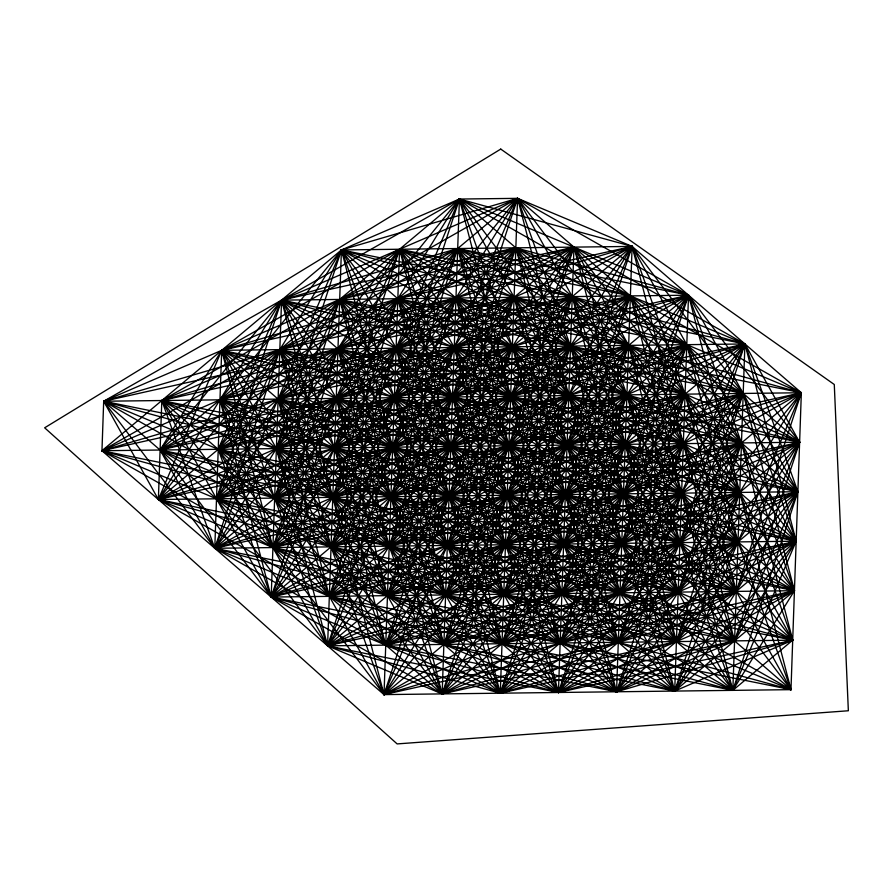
<?xml version="1.0" encoding="UTF-8"?>
<svg xmlns="http://www.w3.org/2000/svg" width="893" height="893" viewBox="0 0 893 893"><rect width="100%" height="100%" fill="white"/><g stroke="black" fill="none" stroke-linecap="round" stroke-linejoin="round"><path stroke-width="1.34" d="M396.112 348.214L618.291 642.29L744.929 343.961L272.923 547.576L399.562 249.247L794.435 590.686L101.958 450.731L570.515 346.093L621.74 543.324L160.104 450.016L628.661 345.379L679.886 542.62L502.011 643.708L396.112 348.214L626.931 394.873L500.281 693.191L281.563 300.148L732.84 690.367L630.391 295.896L101.958 450.731L799.615 442.225L271.193 597.06L281.563 300.148L503.741 594.225L625.2 444.357L390.922 496.675L455.977 298.016L674.695 691.07L796.154 541.203L103.688 401.236L790.975 689.653L457.696 248.533L327.597 645.84L683.335 443.642L341.427 249.951L560.157 643.005L681.616 493.126L329.327 596.345L455.977 298.016L561.876 593.521L683.335 443.642L337.967 348.917L560.157 643.005L794.435 590.686L221.698 350.335L734.559 640.884L515.841 247.83L216.508 498.796L685.065 394.159L442.147 693.906L339.697 299.434L681.616 493.126L447.337 545.444L396.112 348.214L741.48 442.939L389.192 546.159L454.247 347.511L685.065 394.159L500.281 693.191L341.427 249.951L799.615 442.225L331.057 546.862L396.112 348.214L738.02 541.906L385.743 645.126L334.518 447.895L455.977 298.016L801.345 392.741L272.923 547.576L337.967 348.917L502.011 643.708L632.11 246.412L276.372 448.599L618.291 642.29L741.48 442.939L279.833 349.632L443.877 644.422L799.615 442.225L281.563 300.148L384.012 694.609L743.199 393.456L281.563 300.148L387.462 595.642L618.291 642.29L739.75 492.423L278.103 399.115L442.147 693.906L801.345 392.741L103.688 401.236L101.958 450.731L384.012 694.609L790.975 689.653L801.345 392.741L632.11 246.412L517.572 198.346L459.426 199.05L341.427 249.951L101.958 450.731L443.877 644.422L674.695 691.07L792.705 640.169L741.48 442.939L630.391 295.896L457.696 248.533L281.563 300.148L160.104 450.016L214.778 548.28L385.743 645.126L558.426 692.488L792.705 640.169L686.795 344.676L515.841 247.83L281.563 300.148L158.374 499.5L500.281 693.191L734.559 640.884L796.154 541.203L744.929 343.961L573.976 247.115L339.697 299.434L218.238 449.313L271.193 597.06L442.147 693.906L676.425 641.587L797.884 491.719L744.929 343.961L515.841 247.83L339.697 299.434L216.508 498.796L327.597 645.84L442.147 693.906L794.435 590.686L743.199 393.456L632.11 246.412L459.426 199.05L103.688 401.236L158.374 499.5L616.561 691.785L792.705 640.169L573.976 247.115L221.698 350.335L160.104 450.016L271.193 597.06L500.281 693.191L676.425 641.587L799.615 442.225L744.929 343.961L399.562 249.247L221.698 350.335L158.374 499.5L676.425 641.587L739.75 492.423L517.572 198.346L341.427 249.951L219.968 399.83L271.193 597.06L616.561 691.785L734.559 640.884L797.884 491.719L688.525 295.192L517.572 198.346L281.563 300.148L218.238 449.313L327.597 645.84L500.281 693.191L736.29 591.389L799.615 442.225L688.525 295.192L459.426 199.05L160.104 450.016L502.011 643.708L736.29 591.389L801.345 392.741L459.426 199.05L216.508 498.796L558.426 692.488L734.559 640.884L799.615 442.225L517.572 198.346L161.823 400.533L158.374 499.5L620.021 592.807L741.48 442.939L399.562 249.247L278.103 399.115L329.327 596.345L674.695 691.07L794.435 590.686L688.525 295.192L515.841 247.83L161.823 400.533L214.778 548.28L558.426 692.488L794.435 590.686L630.391 295.896L399.562 249.247L214.778 548.28L732.84 690.367L792.705 640.169L459.426 199.05L274.642 498.082L385.743 645.126L616.561 691.785L794.435 590.686L572.246 296.61L341.427 249.951L218.238 449.313L329.327 596.345L790.975 689.653L688.525 295.192L457.696 248.533L103.688 401.236L214.778 548.28L676.425 641.587L741.48 442.939L397.831 298.731L219.968 399.83L272.923 547.576L790.975 689.653L632.11 246.412L341.427 249.951L214.778 548.28L796.154 541.203L743.199 393.456L572.246 296.61L103.688 401.236L442.147 693.906L796.154 541.203L632.11 246.412L397.831 298.731L276.372 448.599L327.597 645.84L558.426 692.488L736.29 591.389L685.065 394.159L514.111 297.313L279.833 349.632L158.374 499.5L797.884 491.719L732.84 690.367L271.193 597.06L161.823 400.533L514.111 297.313L744.929 343.961L732.84 690.367L160.104 450.016L515.841 247.83L738.02 541.906L616.561 691.785L103.688 401.236L632.11 246.412L734.559 640.884L272.923 547.576L221.698 350.335L455.977 298.016L686.795 344.676L797.884 491.719L674.695 691.07L101.958 450.731L457.696 248.533L801.345 392.741L674.695 691.07L161.823 400.533L630.391 295.896L736.29 591.389L384.012 694.609L161.823 400.533L623.47 493.84L389.192 546.159L337.967 348.917L799.615 442.225L678.155 592.104L500.281 693.191L161.823 400.533L679.886 542.62L744.929 343.961L221.698 350.335L214.778 548.28L683.335 443.642L618.291 642.29L384.012 694.609L219.968 399.83L572.246 296.61L678.155 592.104L502.011 643.708L279.833 349.632L216.508 498.796L734.559 640.884L628.661 345.379L397.831 298.731L271.193 597.06L794.435 590.686L732.84 690.367L219.968 399.83L688.525 295.192L674.695 691.07L279.833 349.632L214.778 548.28L743.199 393.456L678.155 592.104L443.877 644.422L221.698 350.335L683.335 443.642L620.021 592.807L385.743 645.126L221.698 350.335L739.75 492.423L674.695 691.07L341.427 249.951L276.372 448.599L329.327 596.345L797.884 491.719L459.426 199.05L332.788 497.379L801.345 392.741L616.561 691.785L221.698 350.335L327.597 645.84L792.705 640.169L341.427 249.951L327.597 645.84L796.154 541.203L573.976 247.115L101.958 450.731L792.705 640.169L279.833 349.632L331.057 546.862L792.705 640.169L219.968 399.83L442.147 693.906L797.884 491.719L455.977 298.016L278.103 399.115L384.012 694.609L738.02 541.906L686.795 344.676L341.427 249.951L443.877 644.422L796.154 541.203L457.696 248.533L214.778 548.28L686.795 344.676L621.74 543.324L387.462 595.642L276.372 448.599L339.697 299.434L801.345 392.741L558.426 692.488L219.968 399.83L681.616 493.126L616.561 691.785L394.382 397.698L625.2 444.357L560.157 643.005L218.238 449.313L573.976 247.115L732.84 690.367L796.154 541.203L454.247 347.511L332.788 497.379L685.065 394.159L620.021 592.807L397.831 298.731L332.788 497.379L688.525 295.192L558.426 692.488L336.237 398.412L271.193 597.06L739.75 492.423L397.831 298.731L500.281 693.191L799.615 442.225L457.696 248.533L272.923 547.576L741.48 442.939L678.155 592.104L216.508 498.796L281.563 300.148L688.525 295.192L561.876 593.521L339.697 299.434L274.642 498.082L736.29 591.389L514.111 297.313L158.374 499.5L626.931 394.873L678.155 592.104L160.104 450.016L632.11 246.412L616.561 691.785L796.154 541.203L337.967 348.917L274.642 498.082L743.199 393.456L616.561 691.785L397.831 298.731L743.199 393.456L558.426 692.488L339.697 299.434L685.065 394.159L558.426 692.488L399.562 249.247L743.199 393.456L500.281 693.191L278.103 399.115L512.381 346.797L734.559 640.884L161.823 400.533M683.335 443.642L331.057 546.862L457.696 248.533L560.157 643.005L738.02 541.906L276.372 448.599L628.661 345.379L563.606 544.038L512.381 346.797L334.518 447.895L676.425 641.587L454.247 347.511L560.157 643.005L686.795 344.676L158.374 499.5L517.572 198.346L790.975 689.653L278.103 399.115L796.154 541.203L618.291 642.29L399.562 249.247L334.518 447.895L445.607 594.939L801.345 392.741L329.327 596.345L459.426 199.05L732.84 690.367L399.562 249.247L384.012 694.609L739.75 492.423L281.563 300.148L794.435 590.686L103.688 401.236M160.104 450.016L688.525 295.192L442.147 693.906L459.426 199.05L618.291 642.29L515.841 247.83L272.923 547.576L628.661 345.379L502.011 643.708L399.562 249.247M459.426 199.05L561.876 593.521L626.931 394.873L274.642 498.082L517.572 198.346L500.281 693.191L630.391 295.896L158.374 499.5M560.157 643.005L744.929 343.961L389.192 546.159L515.841 247.83L385.743 645.126L741.48 442.939L387.462 595.642L514.111 297.313L384.012 694.609L626.931 394.873L271.193 597.06L514.111 297.313L616.561 691.785L457.696 248.533L676.425 641.587L517.572 198.346L387.462 595.642L743.199 393.456L271.193 597.06L517.572 198.346L620.021 592.807L514.111 297.313L329.327 596.345L685.065 394.159L331.057 546.862L515.841 247.83L674.695 691.07L572.246 296.61L218.238 449.313L736.29 591.389L394.382 397.698L445.607 594.939L797.884 491.719L336.237 398.412L387.462 595.642L739.75 492.423L385.743 645.126L279.833 349.632L797.884 491.719L443.877 644.422L337.967 348.917L679.886 542.62L445.607 594.939L339.697 299.434L797.884 491.719L558.426 692.488L573.976 247.115L214.778 548.28L570.515 346.093L505.471 544.741L454.247 347.511M625.2 444.357L447.337 545.444L512.381 346.797L390.922 496.675L568.796 395.577L503.741 594.225L738.02 541.906L279.833 349.632M517.572 198.346L327.597 645.84L679.886 542.62L218.238 449.313L686.795 344.676L502.011 643.708L744.929 343.961L216.508 498.796L688.525 295.192L445.607 594.939L510.651 396.28M799.615 442.225L327.597 645.84L573.976 247.115L443.877 644.422L686.795 344.676L331.057 546.862L573.976 247.115L676.425 641.587M397.831 298.731L503.741 594.225L681.616 493.126L336.237 398.412L442.147 693.906L572.246 296.61L216.508 498.796M512.381 346.797L385.743 645.126L744.929 343.961L276.372 448.599M573.976 247.115L384.012 694.609L630.391 295.896L274.642 498.082L628.661 345.379L443.877 644.422L570.515 346.093L218.238 449.313M445.607 594.939L572.246 296.61L329.327 596.345L688.525 295.192M442.147 693.906L632.11 246.412L272.923 547.576M271.193 597.06L630.391 295.896L503.741 594.225L452.517 396.994M572.246 296.61L387.462 595.642L630.391 295.896M389.192 546.159L632.11 246.412L385.743 645.126L628.661 345.379M570.515 346.093L327.597 645.84L686.795 344.676M447.337 545.444L568.796 395.577L334.518 447.895M219.968 399.83L738.02 541.906M278.103 399.115L736.29 591.389M336.237 398.412L678.155 592.104L455.977 298.016L558.426 692.488M339.697 299.434L790.975 689.653M500.75 149.086L44.65 427.803L397.139 743.914L848.35 710.761L834.285 384.503L500.75 149.086"/></g></svg>
